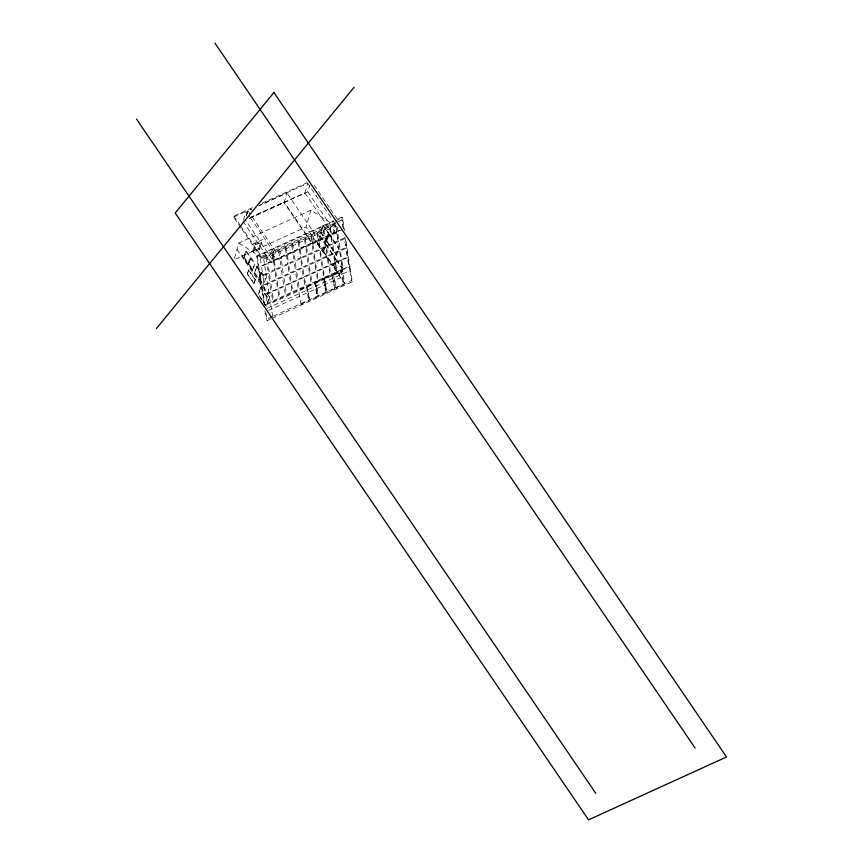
<?xml version="1.0" encoding="UTF-8"?>
<svg xmlns="http://www.w3.org/2000/svg" width="863" height="863" viewBox="0 0 863 863"><rect width="100%" height="100%" fill="white"/><g stroke="black" fill="none" stroke-linecap="round" stroke-linejoin="round"><path stroke-width="0.65" stroke-dasharray="4.32 3.24" d="M310.939 210.184L238.922 242.999L234.024 259.817L306.041 227.001L310.939 210.184L335.729 226.149L344.65 283.668L306.041 227.001M252.848 251.079L254.963 243.808L260.928 241.101L261.618 242.104L259.504 249.364L253.539 252.082L252.848 251.079L258.814 248.361L260.928 241.101M253.539 252.082L255.653 244.812L261.618 242.104M241.014 227.961L233.603 217.088L233.927 216.02L252.32 207.638M243.42 220.13L246.095 211.392L249.795 216.829M246.365 215.383L247.821 210.604L251.478 208.943M246.419 215.923L247.983 210.831L251.64 209.17M244.013 257.897L246.387 251.241L250.346 257.045C249.288 272.686 240.701 255.793 246.387 251.241M247.972 263.711L250.346 257.045M248.382 264.315L250.971 257.53L254.941 263.334L252.945 269.86L252.341 270.13L248.382 264.315L250.971 257.53M247.293 274.002L248.738 269.892L255.319 279.547L254.089 283.549L247.293 274.002L248.738 269.892M252.341 270.13L254.941 263.334M257.045 266.257L254.358 273.312L257.045 266.257L261.004 272.061L258.317 279.127L261.004 272.061M253.873 283.657L255.319 279.547M241.759 229.051L261.737 258.382L262.061 257.325L335.621 223.797M261.651 272.643L260.874 272.999L258.803 279.785L259.58 279.439L261.651 272.643L265.61 278.458L263.539 285.243L262.762 285.599L264.833 278.814L265.61 278.458M284.035 202.665L286.958 193.064L258.943 205.836M258.285 294.714L260.809 287.411L268.727 299.03L266.538 306.192L258.62 294.574L260.809 287.411M243.042 221.37L271.176 262.676L274.229 252.697L250.54 217.918M258.792 205.61L307.703 183.323L335.836 224.628L275.955 251.91L273.237 260.82L245.254 219.741M268.727 299.03L266.203 306.343L262.902 301.5M272.632 316.494L270.669 303.496L342.568 271.047M249.774 217.94L304.768 192.913L307.703 183.323M249.148 218.587L307.789 191.866L309.666 185.728M273.431 260.755L274.758 269.504L269.245 272.028L267.908 263.269L312.212 243.053L284.24 201.985L283.873 202.438L312.007 243.733L314.941 234.143L286.807 192.837M317.196 243.366L320.119 235.675L325.319 243.301L323.053 250.702L322.384 251.004L317.196 243.366L320.119 235.675M320.615 232.751L323.334 225.232L328.469 232.762L326.236 240.065L320.615 232.751L323.334 225.232M322.384 251.004L325.319 243.301M325.739 240.292L328.469 232.762M326.592 241.392L329.213 233.916L338.749 247.918L336.516 255.211L326.592 241.392L329.213 233.916M323.496 252.018L326.171 244.52L335.707 258.512L333.474 265.815L323.496 252.018L326.171 244.52M312.007 243.733L332.902 234.218L335.836 224.628M271.176 262.676L335.923 233.172L337.8 227.034M336.128 255.394L338.749 247.918M333.032 266.009L335.707 258.512M334.024 267.401L336.613 259.849L341.813 267.476L339.558 274.876L334.024 267.401L336.613 259.849M339.224 275.027L341.813 267.476M262.125 203.172L307.487 182.503M233.603 217.088L246.095 211.392M250.13 217.53L284.24 201.985M252.136 244.294L264.628 238.598M263.7 302.924L256.699 255.998L333.355 221.068M338.231 218.857L341.877 217.185L342.503 217.616L344.51 230.853M256.699 255.998L257.325 256.43L333.981 221.5M335.2 220.95L342.503 217.616M338.415 221.435L341.726 219.925L342.87 227.433M261.737 258.382L274.229 252.697M238.922 242.999L263.7 258.976L335.729 226.149M339.752 230.184L337.541 231.198L336.786 226.192M342.007 229.623L337.584 231.64L338.922 240.389L344.434 237.875M338.188 241.597L332.676 244.11L334.003 252.87L339.515 250.356M339.58 251.209L334.067 253.722L335.394 262.471L340.917 259.957M264.434 293.366L262.244 300.529L258.943 295.685M315.588 282.039L323.312 278.522L323.841 278.911L326.02 292.773L318.296 296.289L315.588 282.039L318.296 296.289M324.315 278.08L332.525 274.93L334.715 288.781L326.98 292.298L324.315 278.08L326.98 292.298M333.42 273.905L341.155 270.389L341.705 270.809L343.895 284.661L336.16 288.188L333.42 273.905L336.16 288.188M265.977 304.833L349.936 266.57L345.718 238.792M324.801 278.447L332.525 274.93M300.982 304.326L298.738 290.41L306.462 286.894L308.706 300.799M307.433 286.505L315.157 282.978L317.336 296.84L309.612 300.356L306.915 286.117L309.612 300.356M316.106 282.438L323.841 278.911M333.981 274.326L341.705 270.809M267.099 308.328L349.849 270.626L344.79 236.742M268.533 310.475L340.551 277.659M335.61 287.767L343.334 284.24L343.895 284.661M270.799 318.911L267.152 320.583L266.343 319.375L272.46 316.581M273.679 316.031L351.521 280.561L349.849 270.626M300.917 304.272L308.641 300.745M272.018 318.361L352.32 281.769L349.936 266.57M334.715 288.781L332.039 274.563M315.157 282.978L314.639 282.589L317.336 296.84M326.02 292.773L323.312 278.522M258.814 248.361L259.504 249.364M254.963 243.808L255.653 244.812M314.132 185.167L329.677 207.994M330.421 209.083L339.299 222.125M307.789 191.866L335.923 233.172M304.768 192.913L332.902 234.218M322.838 225.459L327.972 232.988M328.825 234.089L338.361 248.091M321.112 232.525L326.236 240.065M326.98 241.219L336.516 255.211M325.729 244.714L335.265 258.717M336.29 260L341.489 267.627M319.45 235.977L324.65 243.603M323.938 251.813L333.474 265.815M334.359 267.25L339.558 274.876M317.854 243.075L323.053 250.702M247.821 210.604L275.955 251.91M233.927 216.02L239.849 224.714M240.594 225.804L262.061 257.325M256.43 266.527L260.389 272.341M260.874 272.999L264.833 278.814M245.998 251.413L249.957 257.228M250.367 257.8L254.326 263.614M259.58 279.439L263.539 285.243M248.986 264.046L252.945 269.86M254.963 273.042L258.922 278.857M244.402 257.724L248.361 263.528M241.694 254.714L267.962 293.28M237.034 249.483L269.536 297.196M248.522 270L255.092 279.644M260.475 287.562L268.393 299.181M247.519 273.905L254.089 283.549M351.521 280.561L352.32 281.769M264.876 310.68L266.343 319.375M341.155 270.389L343.334 284.24M265.955 312.978L267.152 320.583M299.267 248.976L300.594 257.735L295.07 260.248L293.744 251.5M286.44 254.822L287.767 263.582L282.255 266.095L280.917 257.336M263.7 258.976L270.551 303.862M257.325 256.43L264.758 305.383M341.877 217.185L343.625 228.922M265.621 254.596L260.108 257.109L261.435 265.869L266.958 263.344L265.621 254.596M272.05 251.554L266.538 254.067L267.864 262.827L273.388 260.313L272.05 251.554M278.339 248.727L272.827 251.241L274.154 260L279.677 257.487L278.339 248.727M285.06 245.631L279.547 248.145L280.874 256.894L286.397 254.38L285.06 245.631M291.349 242.805L285.836 245.319L287.163 254.078L292.686 251.554L291.349 242.805M297.886 239.785L292.374 242.298L293.7 251.057L299.213 248.533L297.886 239.785M304.175 236.958L298.663 239.472L299.99 248.231L305.502 245.718L304.175 236.958M310.551 234.1L305.027 236.613L306.365 245.372L311.877 242.859L310.551 234.1M316.84 231.273L311.316 233.787L312.654 242.546L318.167 240.033L316.84 231.273M323.01 228.339L317.487 230.853L318.825 239.612L324.337 237.098L323.01 228.339M329.299 225.513L323.776 228.037L325.114 236.786L330.626 234.272L329.299 225.513M335.437 222.751L329.925 225.265L331.252 234.013L336.775 231.5L335.437 222.751M324.391 237.541L318.868 240.054L320.195 248.814L325.718 246.3L324.391 237.541M267.001 263.787L261.478 266.311L262.816 275.06L268.328 272.546L267.001 263.787M279.72 257.929L274.197 260.443L275.534 269.202L281.047 266.689L279.72 257.929M292.73 251.996L287.206 254.52L288.544 263.269L294.056 260.755L292.73 251.996M305.556 246.16L300.033 248.673L301.36 257.433L306.883 254.909L305.556 246.16M311.931 243.301L306.408 245.815L307.735 254.563L313.258 252.05L311.931 243.301M318.21 240.475L312.697 242.988L314.024 251.748L319.547 249.224L318.21 240.475M330.669 234.714L325.157 237.228L326.484 245.987L332.007 243.474L330.669 234.714M336.818 231.942L331.295 234.456L332.633 243.215L338.145 240.701L336.818 231.942M274.801 270.41L269.288 272.924L270.615 281.683L276.128 279.159L274.801 270.41M287.811 264.477L282.287 266.991L283.625 275.75L289.137 273.237L287.811 264.477M300.637 258.63L295.114 261.155L296.451 269.903L301.964 267.39L300.637 258.63M325.761 247.196L320.238 249.709L321.565 258.469L327.088 255.955L325.761 247.196M268.371 273.442L262.848 275.966L264.186 284.714L269.698 282.201L268.371 273.442M281.09 267.584L275.567 270.097L276.904 278.857L282.417 276.343L281.09 267.584M294.1 261.651L288.576 264.175L289.914 272.924L295.426 270.41L294.1 261.651M306.926 255.815L301.403 258.328L302.73 267.088L308.253 264.563L306.926 255.815M313.301 252.956L307.778 255.47L309.105 264.218L314.628 261.705L313.301 252.956M319.59 250.13L314.067 252.643L315.394 261.403L320.917 258.878L319.59 250.13M332.039 244.369L326.527 246.883L327.854 255.642L333.377 253.129L332.039 244.369M344.477 238.771L338.954 241.295L340.292 250.043L345.804 247.53L344.477 238.771M276.192 280.011L270.68 282.525L272.007 291.284L277.53 288.771L276.192 280.011M282.481 277.185L276.969 279.709L278.296 288.458L283.808 285.944L282.481 277.185M289.202 274.089L283.69 276.602L285.017 285.351L290.529 282.837L289.202 274.089M295.491 271.262L289.979 273.776L291.306 282.535L296.818 280.022L295.491 271.262M302.028 268.242L296.505 270.755L297.843 279.515L303.355 277.001L302.028 268.242M308.318 265.416L302.794 267.929L304.132 276.689L309.644 274.175L308.318 265.416M327.153 256.796L321.629 259.31L322.956 268.069L328.479 265.556L327.153 256.796M333.442 253.981L327.918 256.494L329.245 265.243L334.768 262.73L333.442 253.981M269.763 283.053L264.251 285.567L265.577 294.326L271.09 291.813L269.763 283.053M314.693 262.557L309.17 265.07L310.497 273.83L316.02 271.316L314.693 262.557M320.982 259.731L315.459 262.244L316.786 271.004L322.309 268.49L320.982 259.731M345.869 248.382L340.356 250.896L341.683 259.655L347.196 257.142L345.869 248.382M271.327 292.287L265.804 294.801L267.131 303.56L272.654 301.047L271.327 292.287M277.757 289.245L272.233 291.759L273.56 300.518L279.083 298.005L277.757 289.245M284.046 286.419L278.522 288.943L279.849 297.692L285.373 295.178L284.046 286.419M290.766 283.323L285.243 285.836L286.57 294.585L292.093 292.072L290.766 283.323M297.055 280.497L291.532 283.01L292.859 291.77L298.382 289.256L297.055 280.497M303.593 277.476L298.069 279.99L299.396 288.749L304.919 286.236L303.593 277.476M309.871 274.65L304.359 277.163L305.685 285.923L311.209 283.409L309.871 274.65M316.246 271.791L310.734 274.305L312.061 283.064L317.584 280.551L316.246 271.791M322.535 268.965L317.023 271.478L318.35 280.238L323.862 277.724L322.535 268.965M328.706 266.031L323.194 268.544L324.52 277.303L330.044 274.79L328.706 266.031M334.995 263.215L329.483 265.728L330.809 274.477L336.322 271.964L334.995 263.215M341.144 260.443L335.621 262.956L336.948 271.705L342.471 269.191L341.144 260.443M347.433 257.616L341.91 260.13L343.237 268.889L348.76 266.376L347.433 257.616"/><path stroke-width="1.29" d="M156.408 328.533L354.121 87.239M214.952 43.15L695.136 748.092M136.494 119.072L595.804 793.356M273.916 92.557L175.2 213.042L588.534 819.85L726.506 756.98L273.916 92.557"/></g></svg>
